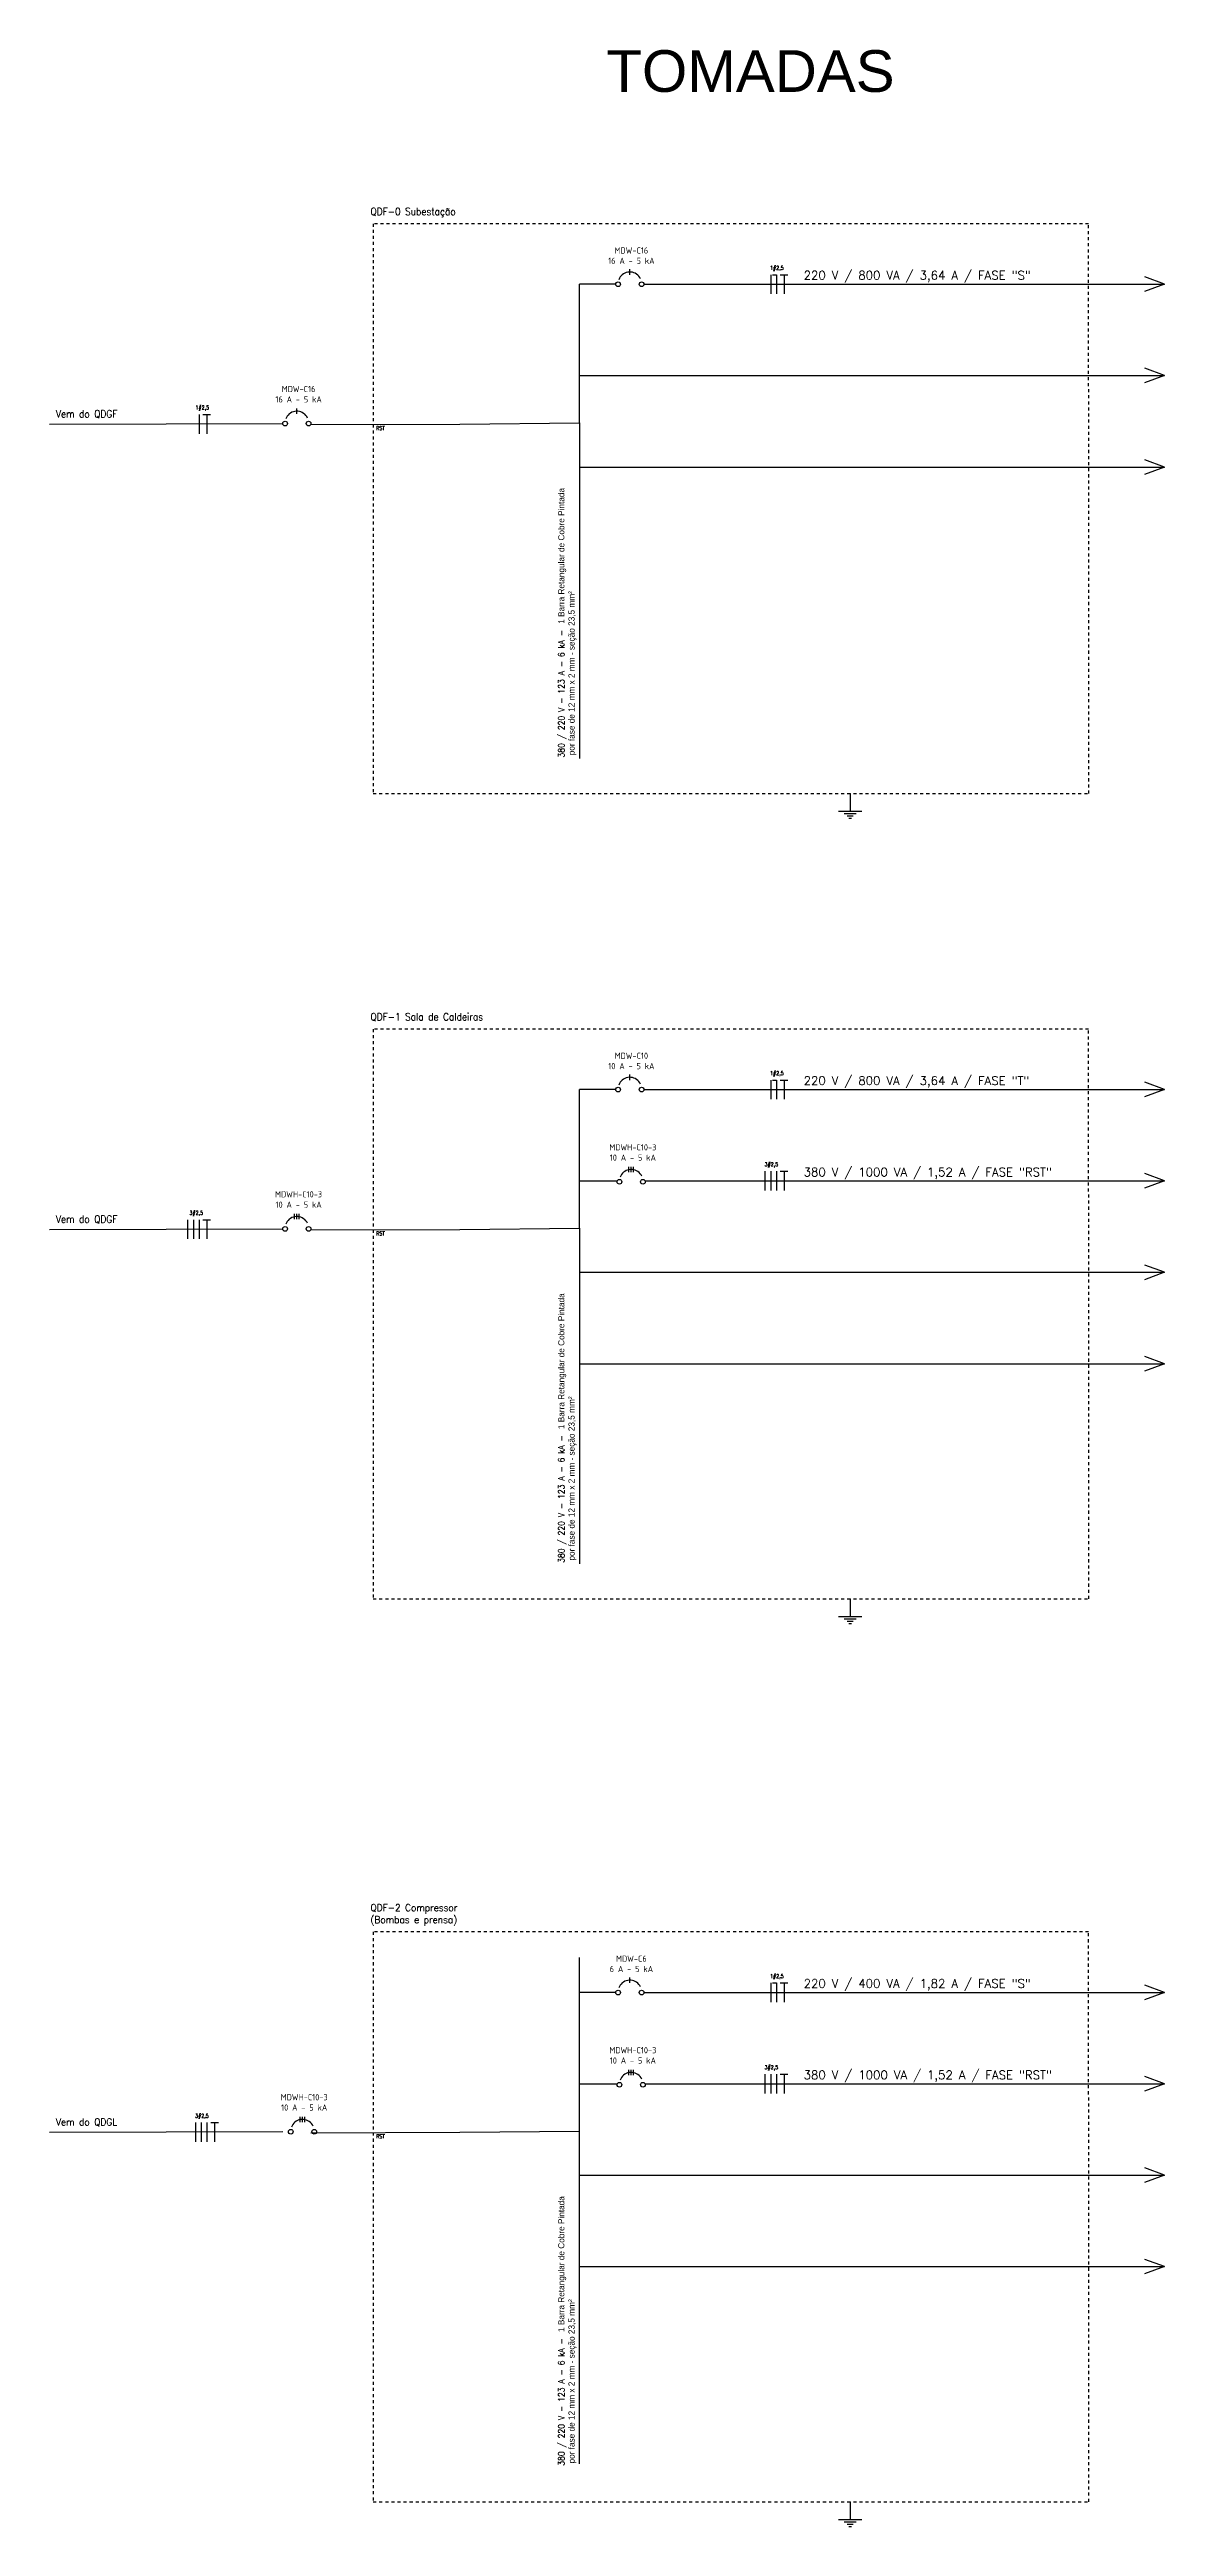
# Model space of a CAD drawing. Extents: x 196 to 641, y -49 to 322.
# Drawn here: x 523.6 to 560.3, y 135.4 to 216.9 of the extents above; entities that cross this region are included whole.
import ezdxf

# ---------------------------------------------------------------- set-up
doc = ezdxf.new("R2010")
doc.units = 0
doc.header["$MEASUREMENT"] = 0
doc.linetypes.add('DASHED2', pattern=[0.375, 0.25, -0.125])
for name, color, linetype in [('_ARQ-TEXTO', 4, 'Continuous'), ('ELET_UNIFILAR_TEXTO', 4, 'Continuous'), ('ELET_UNIFILAR_TEXTO2', 4, 'Continuous'), ('ELT_UNIFILAR_DESENHO', 5, 'Continuous')]:
    doc.layers.add(name, color=color, linetype=linetype)
doc.styles.add('textstyle4', font='arial.ttf')
doc.styles.add('textstyle5', font='')
doc.styles.add('textstyle7', font='romans__.ttf')
doc.styles.get('textstyle5').set_extended_font_data('Standard')

msp = doc.modelspace()

# ---------------------------------------------------------------- linework, layer by layer
at = {"layer": 'ELT_UNIFILAR_DESENHO', "linetype": 'DASHED2', "ltscale": 0.05}
for p, q in [((557.761, 211.131), (534.222, 211.131)), ((534.222, 211.131), (534.222, 192.387)), ((557.769, 192.387), (557.761, 211.131)), ((534.222, 192.387), (557.769, 192.387)), ((557.761, 184.64), (534.222, 184.64)), ((534.222, 184.64), (534.222, 165.897)), ((557.769, 165.897), (557.761, 184.64)), ((534.222, 165.897), (557.769, 165.897)), ((557.761, 154.94), (534.222, 154.94)), ((534.222, 154.94), (534.222, 136.197)), ((557.769, 136.197), (557.761, 154.94)), ((534.222, 136.197), (557.769, 136.197))]:
    msp.add_line(p, q, dxfattribs=at)
at = {"layer": 'ELT_UNIFILAR_DESENHO'}
for p, q in [((542.668, 209.452), (542.668, 209.632)), ((547.301, 209.451), (547.301, 208.819)), ((547.365, 209.451), (547.491, 209.451)), ((547.491, 209.451), (547.491, 208.819)), ((547.616, 209.451), (547.869, 209.451)), ((547.743, 209.451), (547.743, 208.819)), ((542.205, 209.143), (541.011, 209.143)), ((543.131, 209.143), (560.258, 209.143)), ((560.258, 209.143), (559.597, 208.901)), ((560.258, 209.143), (559.607, 209.383)), ((560.258, 206.135), (559.607, 206.376)), ((541.011, 206.135), (560.258, 206.135)), ((560.258, 206.135), (559.597, 205.894)), ((523.573, 204.54), (531.248, 204.563)), ((528.496, 204.856), (528.496, 204.224)), ((528.622, 204.856), (528.874, 204.856)), ((528.748, 204.856), (528.748, 204.224)), ((531.711, 204.872), (531.711, 205.052)), ((532.168, 204.527), (537.076, 204.54)), ((537.076, 204.54), (541.011, 204.577)), ((541.011, 203.127), (560.258, 203.127)), ((560.258, 203.127), (559.597, 202.886)), ((560.258, 203.127), (559.607, 203.368)), ((549.916, 192.387), (549.916, 191.805)), ((549.53, 191.805), (550.302, 191.805)), ((549.723, 191.728), (550.109, 191.728)), ((549.82, 191.651), (550.013, 191.651)), ((549.868, 191.573), (549.964, 191.573)), ((542.205, 182.652), (541.011, 182.652)), ((542.668, 182.962), (542.668, 183.142)), ((543.131, 182.652), (560.258, 182.652)), ((547.301, 182.961), (547.301, 182.329)), ((547.365, 182.961), (547.491, 182.961)), ((547.491, 182.961), (547.491, 182.329)), ((547.616, 182.961), (547.869, 182.961)), ((547.743, 182.961), (547.743, 182.329)), ((560.258, 182.652), (559.597, 182.411)), ((560.258, 182.652), (559.607, 182.893)), ((542.632, 179.929), (542.632, 180.109)), ((542.709, 179.929), (542.709, 180.109)), ((542.787, 179.929), (542.787, 180.109)), ((541.011, 179.645), (542.253, 179.645)), ((543.167, 179.645), (560.258, 179.645)), ((547.112, 179.961), (547.112, 179.329)), ((547.301, 179.961), (547.301, 179.329)), ((547.491, 179.961), (547.491, 179.329)), ((547.616, 179.961), (547.869, 179.961)), ((547.743, 179.961), (547.743, 179.329)), ((560.258, 179.645), (559.597, 179.403)), ((560.258, 179.645), (559.607, 179.885)), ((531.634, 178.382), (531.634, 178.562)), ((531.711, 178.382), (531.711, 178.562)), ((531.788, 178.382), (531.788, 178.562)), ((523.573, 178.05), (531.248, 178.073)), ((528.117, 178.366), (528.117, 177.734)), ((528.307, 178.366), (528.307, 177.734)), ((528.496, 178.366), (528.496, 177.734)), ((528.622, 178.366), (528.874, 178.366)), ((528.748, 178.366), (528.748, 177.734)), ((532.168, 178.036), (537.076, 178.05)), ((537.076, 178.05), (541.011, 178.087)), ((560.258, 176.637), (559.607, 176.878)), ((541.011, 176.637), (560.258, 176.637)), ((560.258, 176.637), (559.597, 176.395)), ((541.011, 173.629), (560.258, 173.629)), ((560.258, 173.629), (559.597, 173.388)), ((560.258, 173.629), (559.607, 173.87)), ((549.916, 165.897), (549.916, 165.315)), ((549.53, 165.315), (550.302, 165.315)), ((549.723, 165.238), (550.109, 165.238)), ((549.82, 165.16), (550.013, 165.16)), ((549.868, 165.083), (549.964, 165.083)), ((541.011, 137.446), (541.011, 154.096)), ((542.668, 153.262), (542.668, 153.442)), ((547.301, 153.261), (547.301, 152.629)), ((547.365, 153.261), (547.491, 153.261)), ((547.491, 153.261), (547.491, 152.629)), ((547.616, 153.261), (547.869, 153.261)), ((547.743, 153.261), (547.743, 152.629)), ((560.258, 152.952), (559.607, 153.193)), ((542.205, 152.952), (541.011, 152.952)), ((543.131, 152.952), (560.258, 152.952)), ((560.258, 152.952), (559.597, 152.711)), ((541.011, 149.945), (542.253, 149.945)), ((542.632, 150.229), (542.632, 150.409)), ((542.709, 150.229), (542.709, 150.409)), ((542.787, 150.229), (542.787, 150.409)), ((543.167, 149.945), (560.258, 149.945)), ((547.112, 150.261), (547.112, 149.629)), ((547.301, 150.261), (547.301, 149.629)), ((547.491, 150.261), (547.491, 149.629)), ((547.616, 150.261), (547.869, 150.261)), ((547.743, 150.261), (547.743, 149.629)), ((560.258, 149.945), (559.597, 149.703)), ((560.258, 149.945), (559.607, 150.185)), ((523.573, 148.35), (531.248, 148.373)), ((528.375, 148.666), (528.375, 148.034)), ((528.565, 148.666), (528.565, 148.034)), ((528.754, 148.666), (528.754, 148.034)), ((528.88, 148.666), (529.133, 148.666)), ((529.006, 148.666), (529.006, 148.034)), ((531.819, 148.683), (531.819, 148.863)), ((531.896, 148.683), (531.896, 148.863)), ((531.973, 148.683), (531.973, 148.863)), ((532.168, 148.336), (537.076, 148.35)), ((537.076, 148.35), (541.011, 148.387)), ((541.011, 146.937), (560.258, 146.937)), ((560.258, 146.937), (559.597, 146.696)), ((560.258, 146.937), (559.607, 147.178)), ((541.011, 143.929), (560.258, 143.929)), ((560.258, 143.929), (559.597, 143.688)), ((560.258, 143.929), (559.607, 144.17)), ((549.916, 136.197), (549.916, 135.615)), ((549.53, 135.615), (550.302, 135.615)), ((549.723, 135.538), (550.109, 135.538)), ((549.82, 135.46), (550.013, 135.46)), ((549.868, 135.383), (549.964, 135.383))]:
    msp.add_line(p, q, dxfattribs=at)
at = {"layer": 'ELT_UNIFILAR_DESENHO', "linetype": 'Continuous'}
for p, q in [((541.011, 204.577), (541.011, 209.143)), ((541.011, 204.577), (541.011, 193.539)), ((541.011, 178.087), (541.011, 182.652)), ((541.011, 178.087), (541.011, 167.049))]:
    msp.add_line(p, q, dxfattribs=at)
at = {"layer": 'ELT_UNIFILAR_DESENHO'}
for points in [[(543.018, 209.319), (542.993, 209.364), (542.963, 209.404), (542.928, 209.441), (542.889, 209.473), (542.846, 209.499), (542.8, 209.519), (542.751, 209.533), (542.701, 209.541), (542.651, 209.542), (542.6, 209.536), (542.551, 209.524), (542.504, 209.506), (542.46, 209.482), (542.419, 209.452), (542.383, 209.417), (542.351, 209.378), (542.325, 209.334), (542.305, 209.288)], [(532.061, 204.739), (532.037, 204.784), (532.007, 204.824), (531.972, 204.861), (531.933, 204.892), (531.889, 204.919), (531.843, 204.939), (531.795, 204.953), (531.745, 204.961), (531.694, 204.962), (531.644, 204.956), (531.595, 204.944), (531.548, 204.926), (531.504, 204.902), (531.463, 204.872), (531.426, 204.837), (531.395, 204.798), (531.368, 204.754), (531.348, 204.708)], [(543.018, 182.829), (542.993, 182.873), (542.963, 182.914), (542.928, 182.951), (542.889, 182.982), (542.846, 183.008), (542.8, 183.029), (542.751, 183.043), (542.701, 183.051), (542.651, 183.052), (542.6, 183.046), (542.551, 183.034), (542.504, 183.016), (542.46, 182.991), (542.419, 182.962), (542.383, 182.927), (542.351, 182.887), (542.325, 182.844), (542.305, 182.798)], [(543.059, 179.796), (543.035, 179.84), (543.005, 179.881), (542.97, 179.918), (542.931, 179.949), (542.888, 179.975), (542.841, 179.996), (542.793, 180.01), (542.743, 180.018), (542.693, 180.019), (542.642, 180.013), (542.593, 180.001), (542.546, 179.983), (542.502, 179.959), (542.461, 179.929), (542.425, 179.894), (542.393, 179.854), (542.367, 179.811), (542.347, 179.765)], [(532.061, 178.249), (532.037, 178.293), (532.007, 178.334), (531.972, 178.371), (531.933, 178.402), (531.889, 178.428), (531.843, 178.449), (531.795, 178.463), (531.745, 178.47), (531.694, 178.472), (531.644, 178.466), (531.595, 178.454), (531.548, 178.436), (531.504, 178.411), (531.463, 178.382), (531.426, 178.347), (531.395, 178.307), (531.368, 178.264), (531.348, 178.218)], [(543.018, 153.129), (542.993, 153.173), (542.963, 153.214), (542.928, 153.251), (542.889, 153.282), (542.846, 153.308), (542.8, 153.329), (542.751, 153.343), (542.701, 153.351), (542.651, 153.352), (542.6, 153.346), (542.551, 153.334), (542.504, 153.316), (542.46, 153.292), (542.419, 153.262), (542.383, 153.227), (542.351, 153.187), (542.325, 153.144), (542.305, 153.098)], [(543.059, 150.096), (543.035, 150.14), (543.005, 150.181), (542.97, 150.218), (542.931, 150.249), (542.888, 150.275), (542.841, 150.296), (542.793, 150.31), (542.743, 150.318), (542.693, 150.319), (542.642, 150.313), (542.593, 150.301), (542.546, 150.283), (542.502, 150.259), (542.461, 150.229), (542.425, 150.194), (542.393, 150.154), (542.367, 150.111), (542.347, 150.065)], [(532.246, 148.55), (532.222, 148.594), (532.192, 148.635), (532.157, 148.671), (532.118, 148.703), (532.075, 148.729), (532.028, 148.749), (531.98, 148.764), (531.93, 148.771), (531.879, 148.772), (531.829, 148.767), (531.78, 148.755), (531.733, 148.737), (531.689, 148.712), (531.648, 148.682), (531.612, 148.647), (531.58, 148.608), (531.554, 148.565), (531.533, 148.519)]]:
    msp.add_lwpolyline(points, dxfattribs=at)
for centre in [(542.282, 209.138), (543.054, 209.138), (531.325, 204.558), (532.098, 204.558), (542.282, 182.647), (543.054, 182.647), (542.324, 179.614), (543.096, 179.614), (531.325, 178.067), (532.098, 178.067), (542.282, 152.947), (543.054, 152.947), (542.324, 149.914), (543.096, 149.914), (531.51, 148.368), (532.283, 148.368)]:
    msp.add_circle(centre, 0.0772, dxfattribs=at)

# ---------------------------------------------------------------- texts
at = {"layer": '_ARQ-TEXTO', "linetype": 'Continuous', "insert": (541.894, 216.839), "char_height": 0.34325, "width": 27.38714, "attachment_point": 1, "style": 'textstyle4'}
msp.add_mtext('{\\H4x;TOMADAS^I}^I', dxfattribs=at)
at = {"layer": 'ELET_UNIFILAR_TEXTO', "attachment_point": 1, "style": 'textstyle5'}
for s, insert, char_height, width in [('QDF-0 Subestação', (534.135, 211.65), 0.23696, 5.02128), ('\\A1;\\pxqc;1#2,5', (547.01, 209.741), 0.12638, 0.9874), ('\\A1;1#2,5', (528.374, 205.146), 0.1264, 0.9874), ('QDF-1 Sala de Caldeiras', (534.135, 185.16), 0.23696, 5.02128), ('\\A1;\\pxqc;1#2,5', (547.01, 183.25), 0.12638, 0.9874), ('\\A1;3#2,5', (547.098, 180.251), 0.1264, 0.9874), ('\\A1;3#2,5', (528.176, 178.655), 0.1264, 0.9874), ('QDF-2 Compressor (Bombas e prensa)', (534.135, 155.856), 0.23696, 4.58272), ('\\A1;\\pxqc;1#2,5', (547.01, 153.55), 0.12638, 0.9874), ('\\A1;3#2,5', (547.098, 150.551), 0.1264, 0.9874), ('\\A1;3#2,5', (528.362, 148.956), 0.1264, 0.9874)]:
    msp.add_mtext(s, dxfattribs=dict(at, insert=insert, char_height=char_height, width=width))
at = {"layer": 'ELET_UNIFILAR_TEXTO', "char_height": 0.20406, "width": 3.87486, "attachment_point": 8, "line_spacing_factor": 0.6, "style": 'textstyle4'}
for s, insert in [('\\pxsm1;{\\Fisocp|c0;MDW-C16\\P\\Fisocp2|c0;16 A - 5 kA}', (542.718, 209.808)), ('\\pxsm1;{\\Fisocp|c0;MDW-C16\\P\\Fisocp2|c0;16 A - 5 kA}', (531.768, 205.25)), ('\\pxsm1;{\\Fisocp|c0;MDW-C10\\P\\Fisocp2|c0;10 A - 5 kA}', (542.718, 183.318)), ('\\pxsm1;{\\Fisocp|c0;MDWH-C10-3\\P\\Fisocp2|c0;10 A - 5 kA}', (542.766, 180.307)), ('\\pxsm1;{\\Fisocp|c0;MDWH-C10-3\\P\\Fisocp2|c0;10 A - 5 kA}', (531.768, 178.76)), ('\\pxsm1;{\\Fisocp|c0;MDW-C6\\P\\Fisocp2|c0;6 A - 5 kA}', (542.718, 153.618)), ('\\pxsm1;{\\Fisocp|c0;MDWH-C10-3\\P\\Fisocp2|c0;10 A - 5 kA}', (542.766, 150.607)), ('\\pxsm1;{\\Fisocp|c0;MDWH-C10-3\\P\\Fisocp2|c0;10 A - 5 kA}', (531.953, 149.061))]:
    msp.add_mtext(s, dxfattribs=dict(at, insert=insert))
at = {"layer": 'ELET_UNIFILAR_TEXTO', "attachment_point": 1, "style": 'textstyle5'}
for s, insert, char_height in [('Vem do QDGF', (523.786, 204.994), 0.23696), ('RST', (534.324, 204.469), 0.1264), ('RST', (534.324, 204.469), 0.1264), ('Vem do QDGF', (523.786, 178.504), 0.23696), ('RST', (534.324, 177.979), 0.1264), ('RST', (534.324, 177.979), 0.1264), ('Vem do QDGL', (523.786, 148.804), 0.23696), ('RST', (534.324, 148.279), 0.1264), ('RST', (534.324, 148.279), 0.1264)]:
    msp.add_mtext(s, dxfattribs=dict(at, insert=insert, char_height=char_height))
at = {"layer": 'ELET_UNIFILAR_TEXTO', "char_height": 0.202345, "attachment_point": 1, "rotation": 90, "style": 'textstyle5'}
for insert in [(540.31, 193.57), (540.31, 167.08), (540.31, 137.38)]:
    msp.add_mtext('\\A1;380 / 220 V - 123 A - 6 kA - {\\A0;\\fArial|b0|i0|c0|p34; \\Ftxt|c0;1 Barra Retangular de Cobre Pintada\\P por fase de 12 mm x 2 mm - seção 23,5 mm\\fArial|b0|i0|c0|p34;²}', dxfattribs=dict(at, insert=insert))
at = {"layer": 'ELET_UNIFILAR_TEXTO2', "char_height": 0.28356, "attachment_point": 1, "style": 'textstyle7'}
for s, insert, width in [('220 V / 800 VA / 3,64 A / FASE "S"', (548.385, 209.575), 9.25609), ('220 V / 800 VA / 3,64 A / FASE "T"', (548.385, 183.084), 9.25609), ('380 V / 1000 VA / 1,52 A / FASE "RST"', (548.385, 180.077), 9.86731), ('220 V / 400 VA / 1,82 A / FASE "S"', (548.385, 153.384), 9.25609), ('380 V / 1000 VA / 1,52 A / FASE "RST"', (548.385, 150.377), 10.16701)]:
    msp.add_mtext(s, dxfattribs=dict(at, insert=insert, width=width))

doc.saveas('drawing.dxf')
